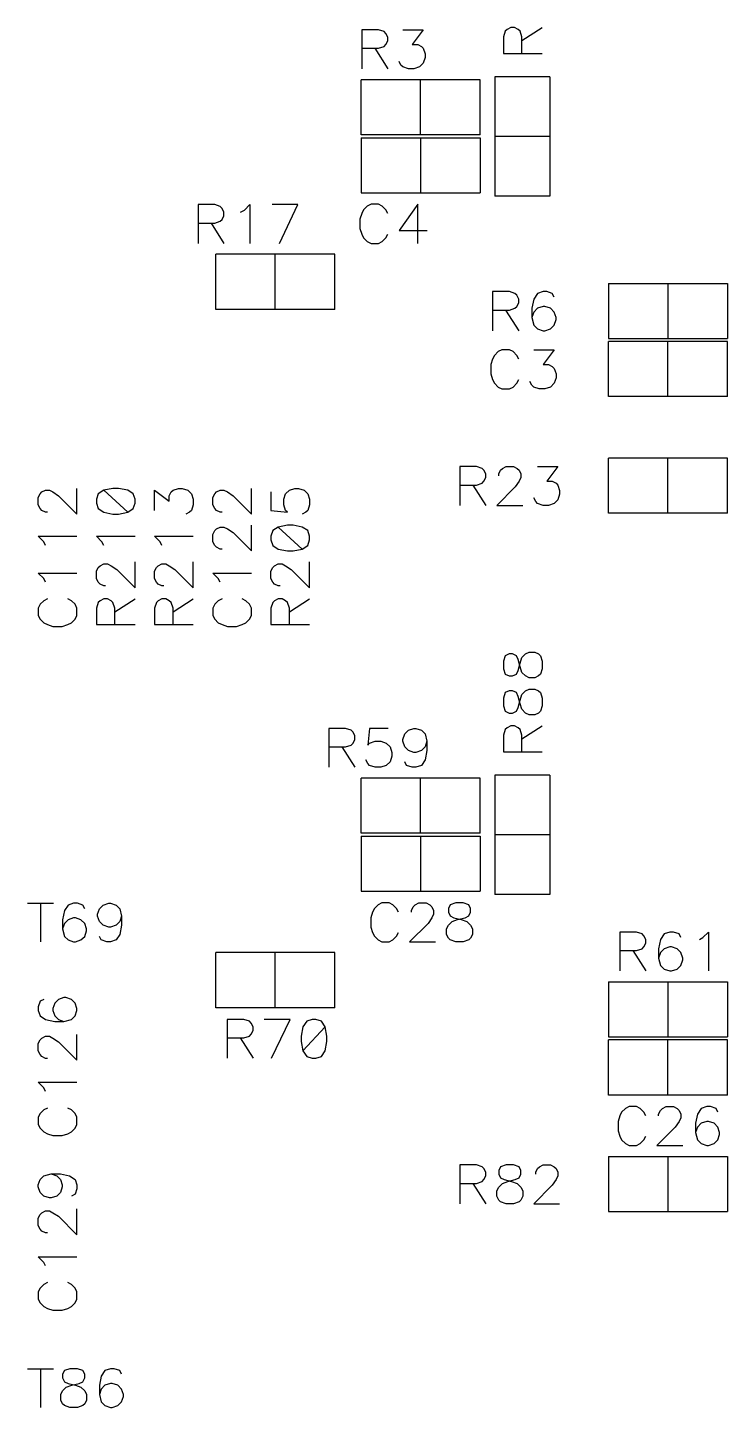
# Model space of a CAD drawing. Extents: x 295 to 953, y 10 to 290.
# Drawn here: x 750.5 to 784.1, y 157.2 to 223.4 of the extents above; entities that cross this region are included whole.
import ezdxf

# ---------------------------------------------------------------- set-up
doc = ezdxf.new("R2010")
doc.units = 0
doc.header["$LTSCALE"] = 5
doc.header["$MEASUREMENT"] = 0
doc.layers.add('DV-DPO-A6_BSK', color=2, linetype='CONTINUOUS')

msp = doc.modelspace()

# ---------------------------------------------------------------- linework, layer by layer
at = {"layer": 'DV-DPO-A6_BSK', "color": 7}
for p, q in [((767.333, 223.324), (766.528, 223.324)), ((766.528, 223.324), (766.528, 221.446)), ((767.601, 223.234), (767.333, 223.324)), ((768.5, 223.324), (769.484, 223.324)), ((769.484, 223.324), (768.947, 222.609)), ((773.513, 223.335), (773.423, 223.246)), ((773.686, 223.424), (773.513, 223.335)), ((773.865, 223.424), (773.686, 223.424)), ((774.044, 223.335), (773.865, 223.424)), ((774.133, 223.246), (774.044, 223.335)), ((774.223, 222.799), (775.2, 223.424)), ((767.69, 223.145), (767.601, 223.234)), ((767.601, 222.519), (767.69, 222.609)), ((767.78, 222.966), (767.69, 223.145)), ((767.69, 222.609), (767.78, 222.787)), ((767.78, 222.787), (767.78, 222.966)), ((768.947, 222.609), (769.216, 222.609)), ((769.216, 222.609), (769.395, 222.519)), ((773.423, 223.246), (773.334, 222.977)), ((773.334, 222.977), (773.334, 222.178)), ((774.223, 222.977), (774.133, 223.246)), ((774.223, 222.178), (774.223, 222.977)), ((766.528, 222.43), (767.333, 222.43)), ((767.154, 222.43), (767.78, 221.446)), ((767.333, 222.43), (767.601, 222.519)), ((769.395, 222.519), (769.484, 222.43)), ((769.484, 222.43), (769.573, 222.161)), ((769.573, 221.983), (769.484, 221.714)), ((769.573, 222.161), (769.573, 221.983)), ((773.334, 222.178), (775.2, 222.178)), ((768.411, 221.625), (768.322, 221.804)), ((768.5, 221.536), (768.411, 221.625)), ((768.769, 221.446), (768.5, 221.536)), ((769.037, 221.446), (768.769, 221.446)), ((769.305, 221.536), (769.037, 221.446)), ((769.484, 221.714), (769.305, 221.536)), ((772.216, 220.921), (766.5, 220.921)), ((766.5, 218.278), (766.5, 220.921)), ((769.355, 218.278), (769.355, 220.921)), ((772.216, 218.278), (772.216, 220.921)), ((772.926, 221.061), (772.926, 215.339)), ((775.569, 221.061), (772.926, 221.061)), ((775.569, 221.061), (775.569, 215.339)), ((772.216, 218.278), (766.5, 218.278)), ((766.5, 218.127), (772.216, 218.127)), ((766.5, 218.127), (766.5, 215.484)), ((769.355, 218.127), (769.355, 215.484)), ((772.216, 218.127), (772.216, 215.484)), ((775.569, 218.2), (772.926, 218.2)), ((766.5, 215.484), (772.216, 215.484)), ((775.569, 215.339), (772.926, 215.339)), ((759.465, 214.925), (758.666, 214.925)), ((758.666, 214.925), (758.666, 213.059)), ((759.733, 214.836), (759.465, 214.925)), ((759.822, 214.746), (759.733, 214.836)), ((759.912, 214.567), (759.822, 214.746)), ((760.711, 214.567), (760.89, 214.657)), ((760.89, 214.657), (761.152, 214.925)), ((761.152, 214.925), (761.152, 213.059)), ((763.46, 214.925), (762.22, 214.925)), ((762.572, 213.059), (763.46, 214.925)), ((766.617, 214.674), (766.528, 214.495)), ((766.796, 214.852), (766.617, 214.674)), ((766.975, 214.942), (766.796, 214.852)), ((767.333, 214.942), (766.975, 214.942)), ((767.511, 214.852), (767.333, 214.942)), ((767.69, 214.674), (767.511, 214.852)), ((767.78, 214.495), (767.69, 214.674)), ((769.216, 214.942), (768.322, 213.69)), ((769.216, 213.064), (769.216, 214.942)), ((758.666, 214.037), (759.465, 214.037)), ((759.291, 214.037), (759.912, 213.059)), ((759.465, 214.037), (759.733, 214.126)), ((759.733, 214.126), (759.822, 214.215)), ((759.822, 214.215), (759.912, 214.394)), ((759.912, 214.394), (759.912, 214.567)), ((766.528, 214.495), (766.438, 214.227)), ((766.438, 214.227), (766.438, 213.779)), ((766.438, 213.779), (766.528, 213.511)), ((766.528, 213.511), (766.617, 213.332)), ((766.617, 213.332), (766.796, 213.154)), ((767.511, 213.154), (767.69, 213.332)), ((767.69, 213.332), (767.78, 213.511)), ((768.322, 213.69), (769.663, 213.69)), ((766.796, 213.154), (766.975, 213.064)), ((766.975, 213.064), (767.333, 213.064)), ((767.333, 213.064), (767.511, 213.154)), ((765.231, 212.539), (759.515, 212.539)), ((759.515, 209.896), (759.515, 212.539)), ((762.37, 209.896), (762.37, 212.539)), ((765.231, 209.896), (765.231, 212.539)), ((773.619, 210.751), (772.814, 210.751)), ((772.814, 210.751), (772.814, 208.873)), ((773.887, 210.661), (773.619, 210.751)), ((775.234, 210.751), (774.966, 210.661)), ((775.413, 210.751), (775.234, 210.751)), ((775.681, 210.661), (775.413, 210.751)), ((778.374, 211.142), (784.091, 211.142)), ((778.374, 211.142), (778.374, 208.499)), ((781.23, 211.142), (781.23, 208.499)), ((784.091, 211.142), (784.091, 208.499)), ((773.977, 210.572), (773.887, 210.661)), ((773.887, 209.946), (773.977, 210.036)), ((774.066, 210.393), (773.977, 210.572)), ((773.977, 210.036), (774.066, 210.214)), ((774.066, 210.214), (774.066, 210.393)), ((774.787, 210.393), (774.698, 209.946)), ((774.966, 210.661), (774.787, 210.393)), ((775.234, 210.036), (774.966, 209.946)), ((775.323, 210.036), (775.234, 210.036)), ((775.592, 209.946), (775.323, 210.036)), ((775.77, 210.483), (775.681, 210.661)), ((765.231, 209.896), (759.515, 209.896)), ((772.814, 209.857), (773.619, 209.857)), ((773.44, 209.857), (774.066, 208.873)), ((773.619, 209.857), (773.887, 209.946)), ((774.698, 209.946), (774.698, 209.499)), ((774.787, 209.767), (774.698, 209.499)), ((774.698, 209.499), (774.787, 209.141)), ((774.966, 209.946), (774.787, 209.767)), ((775.77, 209.767), (775.592, 209.946)), ((775.86, 209.499), (775.77, 209.767)), ((775.77, 209.141), (775.86, 209.41)), ((775.86, 209.41), (775.86, 209.499)), ((774.787, 209.141), (774.966, 208.963)), ((774.966, 208.963), (775.234, 208.873)), ((775.234, 208.873), (775.323, 208.873)), ((775.323, 208.873), (775.592, 208.963)), ((775.592, 208.963), (775.77, 209.141)), ((778.374, 208.499), (784.091, 208.499)), ((784.091, 208.348), (778.374, 208.348)), ((778.374, 205.705), (778.374, 208.348)), ((781.23, 205.705), (781.23, 208.348)), ((784.091, 205.705), (784.091, 208.348)), ((772.814, 207.51), (772.725, 207.242)), ((772.904, 207.689), (772.814, 207.51)), ((773.083, 207.867), (772.904, 207.689)), ((773.261, 207.957), (773.083, 207.867)), ((773.619, 207.957), (773.261, 207.957)), ((773.798, 207.867), (773.619, 207.957)), ((773.977, 207.689), (773.798, 207.867)), ((774.066, 207.51), (773.977, 207.689)), ((774.787, 207.957), (775.77, 207.957)), ((775.77, 207.957), (775.234, 207.242)), ((772.725, 207.242), (772.725, 206.794)), ((772.725, 206.794), (772.814, 206.526)), ((775.234, 207.242), (775.502, 207.242)), ((775.502, 207.242), (775.681, 207.152)), ((775.681, 207.152), (775.77, 207.063)), ((775.77, 207.063), (775.86, 206.794)), ((775.86, 206.794), (775.86, 206.616)), ((772.814, 206.526), (772.904, 206.347)), ((772.904, 206.347), (773.083, 206.169)), ((773.083, 206.169), (773.261, 206.079)), ((773.261, 206.079), (773.619, 206.079)), ((773.619, 206.079), (773.798, 206.169)), ((773.798, 206.169), (773.977, 206.347)), ((773.977, 206.347), (774.066, 206.526)), ((774.698, 206.258), (774.608, 206.437)), ((774.787, 206.169), (774.698, 206.258)), ((775.055, 206.079), (774.787, 206.169)), ((775.323, 206.079), (775.055, 206.079)), ((775.592, 206.169), (775.323, 206.079)), ((775.77, 206.347), (775.592, 206.169)), ((775.86, 206.616), (775.77, 206.347)), ((784.091, 205.705), (778.374, 205.705)), ((784.091, 202.76), (778.374, 202.76)), ((778.374, 200.117), (778.374, 202.76)), ((781.23, 200.117), (781.23, 202.76)), ((784.091, 200.117), (784.091, 202.76)), ((772.038, 202.352), (771.239, 202.352)), ((771.239, 202.352), (771.239, 200.486)), ((772.306, 202.263), (772.038, 202.352)), ((772.395, 202.173), (772.306, 202.263)), ((772.485, 201.994), (772.395, 202.173)), ((773.105, 201.994), (773.194, 202.173)), ((773.194, 202.173), (773.284, 202.263)), ((773.284, 202.263), (773.463, 202.352)), ((773.463, 202.352), (773.815, 202.352)), ((773.815, 202.352), (773.993, 202.263)), ((773.993, 202.263), (774.083, 202.173)), ((774.083, 202.173), (774.172, 201.994)), ((774.971, 202.352), (775.944, 202.352)), ((775.944, 202.352), (775.413, 201.642)), ((771.239, 201.464), (772.038, 201.464)), ((771.864, 201.464), (772.485, 200.486)), ((772.038, 201.464), (772.306, 201.553)), ((772.306, 201.553), (772.395, 201.642)), ((772.395, 201.642), (772.485, 201.821)), ((772.485, 201.821), (772.485, 201.994)), ((773.105, 201.905), (773.105, 201.994)), ((774.083, 201.642), (773.904, 201.374)), ((774.172, 201.821), (774.083, 201.642)), ((774.172, 201.994), (774.172, 201.821)), ((775.413, 201.642), (775.681, 201.642)), ((775.681, 201.642), (775.86, 201.553)), ((775.86, 201.553), (775.944, 201.464)), ((775.944, 201.464), (776.033, 201.195)), ((750.993, 200.86), (751.083, 201.039)), ((750.993, 200.508), (750.993, 200.86)), ((751.083, 201.039), (751.166, 201.128)), ((751.166, 201.128), (751.345, 201.218)), ((751.345, 201.218), (751.524, 201.218)), ((751.524, 201.218), (751.697, 201.128)), ((751.697, 201.128), (751.966, 200.949)), ((751.966, 200.949), (752.848, 200.067)), ((752.848, 200.067), (752.848, 201.301)), ((753.877, 201.039), (753.787, 200.776)), ((753.787, 200.776), (753.787, 200.597)), ((754.139, 201.218), (753.877, 201.039)), ((754.581, 201.301), (754.139, 201.218)), ((754.139, 201.218), (755.29, 200.156)), ((754.849, 201.301), (754.581, 201.301)), ((755.29, 201.218), (754.849, 201.301)), ((755.553, 201.039), (755.29, 201.218)), ((755.642, 200.776), (755.553, 201.039)), ((755.642, 200.597), (755.642, 200.776)), ((756.581, 200.245), (756.581, 201.218)), ((756.581, 201.218), (757.285, 200.687)), ((757.285, 200.949), (757.375, 201.128)), ((757.285, 200.687), (757.285, 200.949)), ((757.375, 201.128), (757.464, 201.218)), ((757.464, 201.218), (757.727, 201.301)), ((757.727, 201.301), (757.906, 201.301)), ((757.906, 201.301), (758.174, 201.218)), ((758.174, 201.218), (758.347, 201.039)), ((758.347, 201.039), (758.436, 200.776)), ((758.436, 200.776), (758.436, 200.508)), ((759.375, 200.86), (759.465, 201.039)), ((759.375, 200.508), (759.375, 200.86)), ((759.465, 201.039), (759.548, 201.128)), ((759.548, 201.128), (759.727, 201.218)), ((759.727, 201.218), (759.906, 201.218)), ((759.906, 201.218), (760.079, 201.128)), ((760.079, 201.128), (760.348, 200.949)), ((760.348, 200.949), (761.23, 200.067)), ((761.23, 200.067), (761.23, 201.301)), ((762.169, 201.128), (762.169, 200.245)), ((762.789, 200.776), (762.873, 201.039)), ((762.789, 200.508), (762.789, 200.776)), ((762.873, 201.039), (763.052, 201.218)), ((763.052, 201.218), (763.315, 201.301)), ((763.315, 201.301), (763.494, 201.301)), ((763.494, 201.301), (763.762, 201.218)), ((763.762, 201.218), (763.935, 201.039)), ((763.935, 201.039), (764.024, 200.776)), ((764.024, 200.776), (764.024, 200.508)), ((773.904, 201.374), (773.016, 200.486)), ((774.882, 200.664), (774.793, 200.843)), ((775.944, 200.754), (775.77, 200.575)), ((776.033, 201.022), (775.944, 200.754)), ((776.033, 201.195), (776.033, 201.022)), ((751.083, 200.329), (750.993, 200.508)), ((751.166, 200.245), (751.083, 200.329)), ((751.345, 200.156), (751.166, 200.245)), ((751.435, 200.156), (751.345, 200.156)), ((753.787, 200.597), (753.877, 200.329)), ((753.877, 200.329), (754.139, 200.156)), ((754.139, 200.156), (754.581, 200.067)), ((754.581, 200.067), (754.849, 200.067)), ((754.849, 200.067), (755.29, 200.156)), ((755.29, 200.156), (755.553, 200.329)), ((755.553, 200.329), (755.642, 200.597)), ((758.258, 200.156), (758.084, 200.067)), ((758.347, 200.245), (758.258, 200.156)), ((758.436, 200.508), (758.347, 200.245)), ((759.465, 200.329), (759.375, 200.508)), ((759.548, 200.245), (759.465, 200.329)), ((759.727, 200.156), (759.548, 200.245)), ((759.817, 200.156), (759.727, 200.156)), ((762.169, 200.245), (762.963, 200.156)), ((762.873, 200.245), (762.789, 200.508)), ((762.963, 200.156), (762.873, 200.245)), ((763.846, 200.156), (763.672, 200.067)), ((763.935, 200.245), (763.846, 200.156)), ((764.024, 200.508), (763.935, 200.245)), ((773.016, 200.486), (774.262, 200.486)), ((774.971, 200.575), (774.882, 200.664)), ((775.234, 200.486), (774.971, 200.575)), ((775.502, 200.486), (775.234, 200.486)), ((775.77, 200.575), (775.502, 200.486)), ((784.091, 200.117), (778.374, 200.117)), ((759.548, 199.357), (759.727, 199.446)), ((759.727, 199.446), (759.906, 199.446)), ((759.906, 199.446), (760.079, 199.357)), ((761.23, 198.301), (761.23, 199.536)), ((762.521, 199.446), (762.259, 199.273)), ((762.963, 199.536), (762.521, 199.446)), ((762.521, 199.446), (763.672, 198.385)), ((763.231, 199.536), (762.963, 199.536)), ((763.672, 199.446), (763.231, 199.536)), ((763.935, 199.273), (763.672, 199.446)), ((751.256, 198.742), (750.993, 199.005)), ((750.993, 199.005), (752.848, 199.005)), ((751.345, 198.563), (751.256, 198.742)), ((754.05, 198.742), (753.787, 199.005)), ((753.787, 199.005), (755.642, 199.005)), ((754.139, 198.563), (754.05, 198.742)), ((756.844, 198.742), (756.581, 199.005)), ((756.581, 199.005), (758.436, 199.005)), ((756.933, 198.563), (756.844, 198.742)), ((759.375, 199.094), (759.465, 199.273)), ((759.375, 198.742), (759.375, 199.094)), ((759.465, 198.563), (759.375, 198.742)), ((759.465, 199.273), (759.548, 199.357)), ((760.079, 199.357), (760.348, 199.184)), ((760.348, 199.184), (761.23, 198.301)), ((762.259, 199.273), (762.169, 199.005)), ((762.169, 199.005), (762.169, 198.826)), ((762.169, 198.826), (762.259, 198.563)), ((764.024, 199.005), (763.935, 199.273)), ((763.935, 198.563), (764.024, 198.826)), ((764.024, 198.826), (764.024, 199.005)), ((759.548, 198.474), (759.465, 198.563)), ((759.727, 198.385), (759.548, 198.474)), ((759.817, 198.385), (759.727, 198.385)), ((762.259, 198.563), (762.521, 198.385)), ((762.521, 198.385), (762.963, 198.301)), ((762.963, 198.301), (763.231, 198.301)), ((763.231, 198.301), (763.672, 198.385)), ((763.672, 198.385), (763.935, 198.563)), ((753.787, 197.328), (753.877, 197.502)), ((753.877, 197.502), (753.96, 197.591)), ((753.96, 197.591), (754.139, 197.68)), ((754.139, 197.68), (754.318, 197.68)), ((754.318, 197.68), (754.491, 197.591)), ((754.491, 197.591), (754.76, 197.412)), ((755.642, 196.529), (755.642, 197.77)), ((756.581, 197.328), (756.671, 197.502)), ((756.671, 197.502), (756.754, 197.591)), ((756.754, 197.591), (756.933, 197.68)), ((756.933, 197.68), (757.112, 197.68)), ((757.112, 197.68), (757.285, 197.591)), ((757.285, 197.591), (757.554, 197.412)), ((758.436, 196.529), (758.436, 197.77)), ((762.169, 197.328), (762.259, 197.502)), ((762.259, 197.502), (762.342, 197.591)), ((762.342, 197.591), (762.521, 197.68)), ((762.521, 197.68), (762.7, 197.68)), ((762.7, 197.68), (762.873, 197.591)), ((762.873, 197.591), (763.142, 197.412)), ((764.024, 196.529), (764.024, 197.77)), ((751.256, 196.971), (750.993, 197.239)), ((750.993, 197.239), (752.848, 197.239)), ((751.345, 196.798), (751.256, 196.971)), ((753.787, 196.971), (753.787, 197.328)), ((753.877, 196.798), (753.787, 196.971)), ((753.96, 196.708), (753.877, 196.798)), ((754.76, 197.412), (755.642, 196.529)), ((756.581, 196.971), (756.581, 197.328)), ((756.671, 196.798), (756.581, 196.971)), ((756.754, 196.708), (756.671, 196.798)), ((757.554, 197.412), (758.436, 196.529)), ((759.638, 196.971), (759.375, 197.239)), ((759.375, 197.239), (761.23, 197.239)), ((759.727, 196.798), (759.638, 196.971)), ((762.169, 196.971), (762.169, 197.328)), ((762.259, 196.798), (762.169, 196.971)), ((762.342, 196.708), (762.259, 196.798)), ((763.142, 197.412), (764.024, 196.529)), ((754.139, 196.619), (753.96, 196.708)), ((754.229, 196.619), (754.139, 196.619)), ((756.933, 196.619), (756.754, 196.708)), ((757.023, 196.619), (756.933, 196.619)), ((762.521, 196.619), (762.342, 196.708)), ((762.611, 196.619), (762.521, 196.619)), ((751.083, 195.736), (750.993, 195.557)), ((750.993, 195.557), (750.993, 195.205)), ((751.256, 195.909), (751.083, 195.736)), ((751.435, 195.998), (751.256, 195.909)), ((752.586, 195.909), (752.407, 195.998)), ((752.759, 195.736), (752.586, 195.909)), ((752.848, 195.557), (752.759, 195.736)), ((752.848, 195.205), (752.848, 195.557)), ((753.877, 195.825), (753.787, 195.557)), ((753.787, 195.557), (753.787, 194.764)), ((753.96, 195.909), (753.877, 195.825)), ((754.139, 195.998), (753.96, 195.909)), ((754.318, 195.998), (754.139, 195.998)), ((754.491, 195.909), (754.318, 195.998)), ((754.581, 195.825), (754.491, 195.909)), ((754.67, 195.557), (754.581, 195.825)), ((754.67, 195.378), (755.642, 195.998)), ((754.67, 194.764), (754.67, 195.557)), ((756.671, 195.825), (756.581, 195.557)), ((756.581, 195.557), (756.581, 194.764)), ((756.754, 195.909), (756.671, 195.825)), ((756.933, 195.998), (756.754, 195.909)), ((757.112, 195.998), (756.933, 195.998)), ((757.285, 195.909), (757.112, 195.998)), ((757.375, 195.825), (757.285, 195.909)), ((757.464, 195.557), (757.375, 195.825)), ((757.464, 195.378), (758.436, 195.998)), ((757.464, 194.764), (757.464, 195.557)), ((759.465, 195.736), (759.375, 195.557)), ((759.375, 195.557), (759.375, 195.205)), ((759.638, 195.909), (759.465, 195.736)), ((759.817, 195.998), (759.638, 195.909)), ((760.968, 195.909), (760.789, 195.998)), ((761.141, 195.736), (760.968, 195.909)), ((761.23, 195.557), (761.141, 195.736)), ((761.23, 195.205), (761.23, 195.557)), ((762.259, 195.825), (762.169, 195.557)), ((762.169, 195.557), (762.169, 194.764)), ((762.342, 195.909), (762.259, 195.825)), ((762.521, 195.998), (762.342, 195.909)), ((762.7, 195.998), (762.521, 195.998)), ((762.873, 195.909), (762.7, 195.998)), ((762.963, 195.825), (762.873, 195.909)), ((763.052, 195.557), (762.963, 195.825)), ((763.052, 195.378), (764.024, 195.998)), ((763.052, 194.764), (763.052, 195.557)), ((750.993, 195.205), (751.083, 195.026)), ((751.083, 195.026), (751.256, 194.853)), ((751.256, 194.853), (751.435, 194.764)), ((751.435, 194.764), (751.697, 194.674)), ((752.139, 194.674), (752.407, 194.764)), ((752.407, 194.764), (752.586, 194.853)), ((752.586, 194.853), (752.759, 195.026)), ((752.759, 195.026), (752.848, 195.205)), ((753.787, 194.764), (755.642, 194.764)), ((756.581, 194.764), (758.436, 194.764)), ((759.375, 195.205), (759.465, 195.026)), ((759.465, 195.026), (759.638, 194.853)), ((759.638, 194.853), (759.817, 194.764)), ((759.817, 194.764), (760.079, 194.674)), ((760.521, 194.674), (760.789, 194.764)), ((760.789, 194.764), (760.968, 194.853)), ((760.968, 194.853), (761.141, 195.026)), ((761.141, 195.026), (761.23, 195.205)), ((762.169, 194.764), (764.024, 194.764)), ((751.697, 194.674), (752.139, 194.674)), ((760.079, 194.674), (760.521, 194.674)), ((774.401, 193.355), (774.575, 193.445)), ((774.575, 193.445), (774.843, 193.445)), ((774.843, 193.445), (775.022, 193.355)), ((773.423, 193.266), (773.334, 193.003)), ((773.334, 193.003), (773.334, 192.646)), ((773.602, 193.355), (773.423, 193.266)), ((773.776, 193.355), (773.602, 193.355)), ((773.954, 193.266), (773.776, 193.355)), ((774.044, 193.093), (773.954, 193.266)), ((774.133, 192.735), (774.044, 193.093)), ((774.044, 192.556), (774.133, 192.914)), ((774.133, 192.914), (774.223, 193.177)), ((774.223, 193.177), (774.401, 193.355)), ((775.022, 193.355), (775.111, 193.266)), ((775.111, 193.266), (775.2, 193.003)), ((775.2, 193.003), (775.2, 192.646)), ((773.334, 192.646), (773.423, 192.377)), ((773.423, 192.377), (773.602, 192.294)), ((773.602, 192.294), (773.776, 192.294)), ((773.776, 192.294), (773.954, 192.377)), ((773.954, 192.377), (774.044, 192.556)), ((774.223, 192.467), (774.133, 192.735)), ((774.401, 192.294), (774.223, 192.467)), ((774.575, 192.204), (774.401, 192.294)), ((774.843, 192.204), (774.575, 192.204)), ((775.022, 192.294), (774.843, 192.204)), ((775.111, 192.377), (775.022, 192.294)), ((775.2, 192.646), (775.111, 192.377)), ((773.423, 191.495), (773.334, 191.226)), ((773.602, 191.578), (773.423, 191.495)), ((773.776, 191.578), (773.602, 191.578)), ((773.954, 191.495), (773.776, 191.578)), ((774.044, 191.316), (773.954, 191.495)), ((774.223, 191.405), (774.401, 191.578)), ((774.401, 191.578), (774.575, 191.668)), ((774.575, 191.668), (774.843, 191.668)), ((774.843, 191.668), (775.022, 191.578)), ((775.022, 191.578), (775.111, 191.495)), ((775.111, 191.495), (775.2, 191.226)), ((773.334, 191.226), (773.334, 190.869)), ((773.334, 190.869), (773.423, 190.606)), ((774.133, 190.958), (774.044, 191.316)), ((774.044, 190.785), (774.133, 191.137)), ((774.133, 191.137), (774.223, 191.405)), ((774.223, 190.695), (774.133, 190.958)), ((775.2, 190.869), (775.111, 190.606)), ((775.2, 191.226), (775.2, 190.869)), ((773.423, 190.606), (773.602, 190.517)), ((773.602, 190.517), (773.776, 190.517)), ((773.776, 190.517), (773.954, 190.606)), ((773.954, 190.606), (774.044, 190.785)), ((774.401, 190.517), (774.223, 190.695)), ((774.575, 190.427), (774.401, 190.517)), ((774.843, 190.427), (774.575, 190.427)), ((775.022, 190.517), (774.843, 190.427)), ((775.111, 190.606), (775.022, 190.517)), ((765.751, 189.779), (764.952, 189.779)), ((764.952, 189.779), (764.952, 187.913)), ((766.019, 189.69), (765.751, 189.779)), ((766.109, 189.6), (766.019, 189.69)), ((766.198, 189.421), (766.109, 189.6)), ((766.908, 189.779), (766.818, 188.98)), ((767.796, 189.779), (766.908, 189.779)), ((768.506, 189.248), (768.595, 189.511)), ((768.595, 189.511), (768.774, 189.69)), ((768.774, 189.69), (769.037, 189.779)), ((769.037, 189.779), (769.126, 189.779)), ((769.126, 189.779), (769.395, 189.69)), ((769.395, 189.69), (769.573, 189.511)), ((769.573, 189.511), (769.657, 189.159)), ((773.423, 189.718), (773.334, 189.449)), ((773.513, 189.807), (773.423, 189.718)), ((773.686, 189.896), (773.513, 189.807)), ((773.865, 189.896), (773.686, 189.896)), ((774.044, 189.807), (773.865, 189.896)), ((774.133, 189.718), (774.044, 189.807)), ((774.223, 189.449), (774.133, 189.718)), ((774.223, 189.271), (775.2, 189.896)), ((764.952, 188.891), (765.751, 188.891)), ((765.578, 188.891), (766.198, 187.913)), ((765.751, 188.891), (766.019, 188.98)), ((766.019, 188.98), (766.109, 189.069)), ((766.109, 189.069), (766.198, 189.248)), ((766.198, 189.248), (766.198, 189.421)), ((766.818, 188.98), (766.908, 189.069)), ((766.908, 189.069), (767.176, 189.159)), ((767.176, 189.159), (767.439, 189.159)), ((767.439, 189.159), (767.707, 189.069)), ((767.707, 189.069), (767.886, 188.891)), ((767.886, 188.891), (767.975, 188.622)), ((768.506, 189.159), (768.506, 189.248)), ((768.595, 188.891), (768.506, 189.159)), ((768.774, 188.712), (768.595, 188.891)), ((769.573, 188.891), (769.395, 188.712)), ((769.657, 189.159), (769.573, 188.891)), ((769.657, 189.159), (769.657, 188.712)), ((773.334, 189.449), (773.334, 188.65)), ((774.223, 188.65), (774.223, 189.449)), ((766.818, 188.091), (766.729, 188.27)), ((767.886, 188.181), (767.707, 188.002)), ((767.975, 188.449), (767.886, 188.181)), ((767.975, 188.622), (767.975, 188.449)), ((768.685, 188.002), (768.595, 188.181)), ((769.037, 188.622), (768.774, 188.712)), ((769.126, 188.622), (769.037, 188.622)), ((769.395, 188.712), (769.126, 188.622)), ((769.573, 188.27), (769.395, 188.002)), ((769.657, 188.712), (769.573, 188.27)), ((773.334, 188.65), (775.2, 188.65)), ((766.908, 188.002), (766.818, 188.091)), ((767.176, 187.913), (766.908, 188.002)), ((767.439, 187.913), (767.176, 187.913)), ((767.707, 188.002), (767.439, 187.913)), ((768.947, 187.913), (768.685, 188.002)), ((769.126, 187.913), (768.947, 187.913)), ((769.395, 188.002), (769.126, 187.913)), ((772.926, 187.533), (772.926, 181.811)), ((775.569, 187.533), (772.926, 187.533)), ((775.569, 187.533), (775.569, 181.811)), ((772.216, 187.393), (766.5, 187.393)), ((766.5, 184.75), (766.5, 187.393)), ((769.355, 184.75), (769.355, 187.393)), ((772.216, 184.75), (772.216, 187.393)), ((772.216, 184.75), (766.5, 184.75)), ((766.5, 184.599), (772.216, 184.599)), ((766.5, 184.599), (766.5, 181.956)), ((769.355, 184.599), (769.355, 181.956)), ((772.216, 184.599), (772.216, 181.956)), ((775.569, 184.672), (772.926, 184.672)), ((766.5, 181.956), (772.216, 181.956)), ((775.569, 181.811), (772.926, 181.811)), ((750.479, 181.386), (751.72, 181.386)), ((751.099, 181.386), (751.099, 179.531)), ((752.251, 181.034), (752.161, 180.592)), ((752.424, 181.296), (752.251, 181.034)), ((752.692, 181.386), (752.424, 181.296)), ((752.871, 181.386), (752.692, 181.386)), ((753.133, 181.296), (752.871, 181.386)), ((753.223, 181.123), (753.133, 181.296)), ((753.843, 180.855), (753.933, 181.123)), ((753.843, 180.766), (753.843, 180.855)), ((753.933, 181.123), (754.106, 181.296)), ((754.106, 181.296), (754.374, 181.386)), ((754.374, 181.386), (754.463, 181.386)), ((754.463, 181.386), (754.726, 181.296)), ((754.726, 181.296), (754.905, 181.123)), ((754.905, 181.123), (754.994, 180.766)), ((767.048, 180.95), (766.964, 180.687)), ((767.137, 181.129), (767.048, 180.95)), ((767.316, 181.308), (767.137, 181.129)), ((767.495, 181.397), (767.316, 181.308)), ((767.847, 181.397), (767.495, 181.397)), ((768.025, 181.308), (767.847, 181.397)), ((768.204, 181.129), (768.025, 181.308)), ((768.294, 180.95), (768.204, 181.129)), ((768.914, 181.039), (769.003, 181.218)), ((768.914, 180.95), (768.914, 181.039)), ((769.003, 181.218), (769.093, 181.308)), ((769.093, 181.308), (769.272, 181.397)), ((769.272, 181.397), (769.624, 181.397)), ((769.624, 181.397), (769.802, 181.308)), ((769.802, 181.308), (769.892, 181.218)), ((769.892, 181.218), (769.981, 181.039)), ((769.981, 180.866), (769.892, 180.687)), ((769.981, 181.039), (769.981, 180.866)), ((770.78, 181.308), (770.691, 181.129)), ((770.691, 181.129), (770.691, 180.95)), ((770.691, 180.95), (770.78, 180.777)), ((771.043, 181.397), (770.78, 181.308)), ((771.401, 181.397), (771.043, 181.397)), ((771.669, 181.308), (771.401, 181.397)), ((771.753, 181.129), (771.669, 181.308)), ((771.669, 180.777), (771.753, 180.95)), ((771.753, 180.95), (771.753, 181.129)), ((752.161, 180.592), (752.161, 180.151)), ((752.251, 180.414), (752.161, 180.151)), ((752.424, 180.592), (752.251, 180.414)), ((752.692, 180.682), (752.424, 180.592)), ((752.781, 180.682), (752.692, 180.682)), ((753.044, 180.592), (752.781, 180.682)), ((753.223, 180.414), (753.044, 180.592)), ((753.312, 180.151), (753.223, 180.414)), ((753.933, 180.503), (753.843, 180.766)), ((754.106, 180.324), (753.933, 180.503)), ((754.374, 180.24), (754.106, 180.324)), ((754.463, 180.24), (754.374, 180.24)), ((754.726, 180.324), (754.463, 180.24)), ((754.905, 180.503), (754.726, 180.324)), ((754.994, 180.766), (754.905, 180.503)), ((754.994, 180.324), (754.905, 179.883)), ((754.994, 180.766), (754.994, 180.324)), ((766.964, 180.687), (766.964, 180.24)), ((766.964, 180.24), (767.048, 179.978)), ((769.713, 180.419), (768.825, 179.531)), ((769.892, 180.687), (769.713, 180.419)), ((770.602, 180.151), (770.691, 180.33)), ((770.691, 180.33), (770.87, 180.509)), ((770.78, 180.777), (770.954, 180.687)), ((770.87, 180.509), (771.132, 180.598)), ((770.954, 180.687), (771.311, 180.598)), ((771.132, 180.598), (771.49, 180.687)), ((771.311, 180.598), (771.579, 180.509)), ((771.49, 180.687), (771.669, 180.777)), ((771.579, 180.509), (771.753, 180.33)), ((771.753, 180.33), (771.842, 180.151)), ((752.161, 180.151), (752.251, 179.793)), ((752.251, 179.793), (752.424, 179.62)), ((752.424, 179.62), (752.692, 179.531)), ((752.692, 179.531), (752.781, 179.531)), ((752.781, 179.531), (753.044, 179.62)), ((753.044, 179.62), (753.223, 179.793)), ((753.223, 179.793), (753.312, 180.061)), ((753.312, 180.061), (753.312, 180.151)), ((754.016, 179.62), (753.933, 179.793)), ((754.285, 179.531), (754.016, 179.62)), ((754.463, 179.531), (754.285, 179.531)), ((754.726, 179.62), (754.463, 179.531)), ((754.905, 179.883), (754.726, 179.62)), ((767.048, 179.978), (767.137, 179.799)), ((767.137, 179.799), (767.316, 179.62)), ((767.316, 179.62), (767.495, 179.531)), ((767.495, 179.531), (767.847, 179.531)), ((767.847, 179.531), (768.025, 179.62)), ((768.025, 179.62), (768.204, 179.799)), ((768.204, 179.799), (768.294, 179.978)), ((768.825, 179.531), (770.071, 179.531)), ((770.602, 179.888), (770.602, 180.151)), ((770.691, 179.709), (770.602, 179.888)), ((770.78, 179.62), (770.691, 179.709)), ((771.043, 179.531), (770.78, 179.62)), ((771.401, 179.531), (771.043, 179.531)), ((771.669, 179.62), (771.401, 179.531)), ((771.753, 179.709), (771.669, 179.62)), ((771.842, 179.888), (771.753, 179.709)), ((771.842, 180.151), (771.842, 179.888)), ((779.721, 180), (778.922, 180)), ((778.922, 180), (778.922, 178.134)), ((779.989, 179.911), (779.721, 180)), ((780.079, 179.821), (779.989, 179.911)), ((780.168, 179.642), (780.079, 179.821)), ((780.168, 179.469), (780.168, 179.642)), ((780.878, 179.642), (780.788, 179.201)), ((781.057, 179.911), (780.878, 179.642)), ((781.319, 180), (781.057, 179.911)), ((781.498, 180), (781.319, 180)), ((781.766, 179.911), (781.498, 180)), ((781.856, 179.732), (781.766, 179.911)), ((782.744, 179.642), (782.917, 179.732)), ((782.917, 179.732), (783.186, 180)), ((783.186, 180), (783.186, 178.134)), ((765.231, 179.011), (759.515, 179.011)), ((759.515, 176.368), (759.515, 179.011)), ((762.37, 176.368), (762.37, 179.011)), ((765.231, 176.368), (765.231, 179.011)), ((778.922, 179.112), (779.721, 179.112)), ((779.548, 179.112), (780.168, 178.134)), ((779.721, 179.112), (779.989, 179.201)), ((779.989, 179.201), (780.079, 179.29)), ((780.079, 179.29), (780.168, 179.469)), ((780.788, 179.201), (780.788, 178.754)), ((780.878, 179.022), (780.788, 178.754)), ((781.057, 179.201), (780.878, 179.022)), ((781.319, 179.29), (781.057, 179.201)), ((781.409, 179.29), (781.319, 179.29)), ((781.677, 179.201), (781.409, 179.29)), ((781.856, 179.022), (781.677, 179.201)), ((781.945, 178.754), (781.856, 179.022)), ((780.788, 178.754), (780.878, 178.402)), ((780.878, 178.402), (781.057, 178.223)), ((781.057, 178.223), (781.319, 178.134)), ((781.409, 178.134), (781.677, 178.223)), ((781.677, 178.223), (781.856, 178.402)), ((781.856, 178.402), (781.945, 178.67)), ((781.945, 178.67), (781.945, 178.754)), ((778.374, 177.614), (784.091, 177.614)), ((778.374, 177.614), (778.374, 174.971)), ((781.23, 177.614), (781.23, 174.971)), ((781.319, 178.134), (781.409, 178.134)), ((784.091, 177.614), (784.091, 174.971)), ((751.083, 176.681), (750.993, 176.413)), ((750.993, 176.413), (750.993, 176.239)), ((750.993, 176.239), (751.083, 175.971)), ((751.256, 176.77), (751.083, 176.681)), ((751.787, 176.591), (751.697, 176.329)), ((751.697, 176.329), (751.697, 176.239)), ((751.697, 176.239), (751.787, 175.971)), ((751.966, 176.77), (751.787, 176.591)), ((752.228, 176.854), (751.966, 176.77)), ((752.318, 176.854), (752.228, 176.854)), ((752.586, 176.77), (752.318, 176.854)), ((752.759, 176.591), (752.586, 176.77)), ((752.848, 176.329), (752.759, 176.591)), ((752.759, 175.971), (752.848, 176.239)), ((752.848, 176.239), (752.848, 176.329)), ((765.231, 176.368), (759.515, 176.368)), ((751.083, 175.971), (751.345, 175.798)), ((751.345, 175.798), (751.787, 175.708)), ((751.787, 175.971), (751.966, 175.798)), ((751.787, 175.708), (752.228, 175.708)), ((751.966, 175.798), (752.228, 175.708)), ((752.228, 175.708), (752.586, 175.798)), ((752.586, 175.798), (752.759, 175.971)), ((760.862, 175.809), (760.063, 175.809)), ((760.063, 175.809), (760.063, 173.943)), ((761.13, 175.72), (760.862, 175.809)), ((761.219, 175.63), (761.13, 175.72)), ((761.309, 175.451), (761.219, 175.63)), ((763.086, 175.809), (761.84, 175.809)), ((762.197, 173.943), (763.086, 175.809)), ((763.885, 175.72), (763.706, 175.451)), ((764.147, 175.809), (763.885, 175.72)), ((764.326, 175.809), (764.147, 175.809)), ((764.594, 175.72), (764.326, 175.809)), ((764.768, 175.451), (764.594, 175.72)), ((751.083, 174.826), (751.166, 174.909)), ((751.166, 174.909), (751.345, 174.999)), ((751.345, 174.999), (751.524, 174.999)), ((751.524, 174.999), (751.697, 174.909)), ((751.697, 174.909), (751.966, 174.736)), ((752.848, 173.853), (752.848, 175.088)), ((760.063, 174.921), (760.862, 174.921)), ((760.688, 174.921), (761.309, 173.943)), ((760.862, 174.921), (761.13, 175.01)), ((761.13, 175.01), (761.219, 175.099)), ((761.219, 175.099), (761.309, 175.278)), ((761.309, 175.278), (761.309, 175.451)), ((763.706, 175.451), (763.617, 175.01)), ((763.617, 175.01), (763.617, 174.742)), ((764.768, 175.451), (763.706, 174.3)), ((764.857, 175.01), (764.768, 175.451)), ((764.857, 174.742), (764.857, 175.01)), ((778.374, 174.971), (784.091, 174.971)), ((750.993, 174.647), (751.083, 174.826)), ((750.993, 174.295), (750.993, 174.647)), ((751.083, 174.116), (750.993, 174.295)), ((751.966, 174.736), (752.848, 173.853)), ((763.617, 174.742), (763.706, 174.3)), ((763.706, 174.3), (763.885, 174.032)), ((764.594, 174.032), (764.768, 174.3)), ((764.768, 174.3), (764.857, 174.742)), ((784.091, 174.82), (778.374, 174.82)), ((778.374, 172.177), (778.374, 174.82)), ((781.23, 172.177), (781.23, 174.82)), ((784.091, 172.177), (784.091, 174.82)), ((751.166, 174.026), (751.083, 174.116)), ((751.345, 173.937), (751.166, 174.026)), ((751.435, 173.937), (751.345, 173.937)), ((763.885, 174.032), (764.147, 173.943)), ((764.147, 173.943), (764.326, 173.943)), ((764.326, 173.943), (764.594, 174.032)), ((751.256, 172.523), (750.993, 172.792)), ((750.993, 172.792), (752.848, 172.792)), ((751.345, 172.35), (751.256, 172.523)), ((784.091, 172.177), (778.374, 172.177)), ((779.369, 171.618), (779.19, 171.529)), ((779.721, 171.618), (779.369, 171.618)), ((779.9, 171.529), (779.721, 171.618)), ((780.967, 171.529), (781.146, 171.618)), ((781.146, 171.618), (781.498, 171.618)), ((781.498, 171.618), (781.677, 171.529)), ((783.096, 171.618), (782.828, 171.529)), ((783.275, 171.618), (783.096, 171.618)), ((783.543, 171.529), (783.275, 171.618)), ((751.083, 171.288), (750.993, 171.11)), ((750.993, 171.11), (750.993, 170.757)), ((751.256, 171.462), (751.083, 171.288)), ((751.435, 171.551), (751.256, 171.462)), ((752.586, 171.462), (752.407, 171.551)), ((752.759, 171.288), (752.586, 171.462)), ((752.848, 171.11), (752.759, 171.288)), ((752.848, 170.757), (752.848, 171.11)), ((778.922, 171.171), (778.838, 170.908)), ((779.011, 171.35), (778.922, 171.171)), ((779.19, 171.529), (779.011, 171.35)), ((780.079, 171.35), (779.9, 171.529)), ((780.168, 171.171), (780.079, 171.35)), ((780.788, 171.26), (780.878, 171.439)), ((780.788, 171.171), (780.788, 171.26)), ((780.878, 171.439), (780.967, 171.529)), ((781.677, 171.529), (781.766, 171.439)), ((781.766, 171.439), (781.856, 171.26)), ((781.856, 171.087), (781.766, 170.908)), ((781.856, 171.26), (781.856, 171.087)), ((782.655, 171.26), (782.565, 170.819)), ((782.828, 171.529), (782.655, 171.26)), ((783.627, 171.35), (783.543, 171.529)), ((750.993, 170.757), (751.083, 170.579)), ((751.083, 170.579), (751.256, 170.405)), ((751.256, 170.405), (751.435, 170.316)), ((751.435, 170.316), (751.697, 170.227)), ((752.139, 170.227), (752.407, 170.316)), ((752.407, 170.316), (752.586, 170.405)), ((752.586, 170.405), (752.759, 170.579)), ((752.759, 170.579), (752.848, 170.757)), ((778.838, 170.908), (778.838, 170.461)), ((778.838, 170.461), (778.922, 170.199)), ((781.588, 170.64), (780.699, 169.752)), ((781.766, 170.908), (781.588, 170.64)), ((782.565, 170.819), (782.565, 170.372)), ((782.655, 170.64), (782.565, 170.372)), ((782.565, 170.372), (782.655, 170.02)), ((782.828, 170.819), (782.655, 170.64)), ((783.096, 170.908), (782.828, 170.819)), ((783.186, 170.908), (783.096, 170.908)), ((783.454, 170.819), (783.186, 170.908)), ((783.627, 170.64), (783.454, 170.819)), ((783.717, 170.372), (783.627, 170.64)), ((783.627, 170.02), (783.717, 170.288)), ((783.717, 170.288), (783.717, 170.372)), ((751.697, 170.227), (752.139, 170.227)), ((778.922, 170.199), (779.011, 170.02)), ((779.011, 170.02), (779.19, 169.841)), ((779.19, 169.841), (779.369, 169.752)), ((779.369, 169.752), (779.721, 169.752)), ((779.721, 169.752), (779.9, 169.841)), ((779.9, 169.841), (780.079, 170.02)), ((780.079, 170.02), (780.168, 170.199)), ((780.699, 169.752), (781.945, 169.752)), ((782.655, 170.02), (782.828, 169.841)), ((782.828, 169.841), (783.096, 169.752)), ((783.096, 169.752), (783.186, 169.752)), ((783.186, 169.752), (783.454, 169.841)), ((783.454, 169.841), (783.627, 170.02)), ((778.374, 169.232), (784.091, 169.232)), ((778.374, 169.232), (778.374, 166.589)), ((781.23, 169.232), (781.23, 166.589)), ((784.091, 169.232), (784.091, 166.589)), ((751.083, 168.12), (751.256, 168.299)), ((751.256, 168.299), (751.613, 168.388)), ((751.613, 168.388), (751.876, 168.299)), ((751.613, 168.388), (752.055, 168.388)), ((751.876, 168.299), (752.055, 168.12)), ((752.055, 168.388), (752.496, 168.299)), ((752.496, 168.299), (752.759, 168.12)), ((772.038, 168.824), (771.239, 168.824)), ((771.239, 168.824), (771.239, 166.958)), ((772.306, 168.735), (772.038, 168.824)), ((772.395, 168.645), (772.306, 168.735)), ((772.485, 168.466), (772.395, 168.645)), ((772.395, 168.114), (772.485, 168.293)), ((772.485, 168.293), (772.485, 168.466)), ((773.194, 168.735), (773.105, 168.556)), ((773.105, 168.556), (773.105, 168.377)), ((773.105, 168.377), (773.194, 168.204)), ((773.463, 168.824), (773.194, 168.735)), ((773.815, 168.824), (773.463, 168.824)), ((774.083, 168.735), (773.815, 168.824)), ((774.172, 168.556), (774.083, 168.735)), ((774.083, 168.204), (774.172, 168.377)), ((774.172, 168.377), (774.172, 168.556)), ((774.882, 168.466), (774.971, 168.645)), ((774.882, 168.377), (774.882, 168.466)), ((774.971, 168.645), (775.061, 168.735)), ((775.061, 168.735), (775.234, 168.824)), ((775.234, 168.824), (775.592, 168.824)), ((775.592, 168.824), (775.77, 168.735)), ((775.77, 168.735), (775.86, 168.645)), ((775.86, 168.645), (775.944, 168.466)), ((775.944, 168.293), (775.86, 168.114)), ((775.944, 168.466), (775.944, 168.293)), ((750.993, 167.857), (751.083, 168.12)), ((750.993, 167.768), (750.993, 167.857)), ((751.083, 167.5), (750.993, 167.768)), ((752.055, 168.12), (752.139, 167.857)), ((752.139, 167.768), (752.055, 167.5)), ((752.139, 167.857), (752.139, 167.768)), ((752.759, 168.12), (752.848, 167.857)), ((752.848, 167.678), (752.759, 167.416)), ((752.848, 167.857), (752.848, 167.678)), ((771.239, 167.936), (772.038, 167.936)), ((771.864, 167.936), (772.485, 166.958)), ((772.038, 167.936), (772.306, 168.025)), ((772.306, 168.025), (772.395, 168.114)), ((773.016, 167.578), (773.105, 167.757)), ((773.105, 167.757), (773.284, 167.936)), ((773.194, 168.204), (773.373, 168.114)), ((773.284, 167.936), (773.546, 168.025)), ((773.373, 168.114), (773.725, 168.025)), ((773.546, 168.025), (773.904, 168.114)), ((773.725, 168.025), (773.993, 167.936)), ((773.904, 168.114), (774.083, 168.204)), ((773.993, 167.936), (774.172, 167.757)), ((774.172, 167.757), (774.262, 167.578)), ((775.681, 167.846), (774.793, 166.958)), ((775.86, 168.114), (775.681, 167.846)), ((751.256, 167.326), (751.083, 167.5)), ((751.524, 167.237), (751.256, 167.326)), ((751.613, 167.237), (751.524, 167.237)), ((751.876, 167.326), (751.613, 167.237)), ((752.055, 167.5), (751.876, 167.326)), ((752.759, 167.416), (752.586, 167.326)), ((773.016, 167.315), (773.016, 167.578)), ((773.105, 167.136), (773.016, 167.315)), ((773.194, 167.047), (773.105, 167.136)), ((773.463, 166.958), (773.194, 167.047)), ((773.815, 166.958), (773.463, 166.958)), ((774.083, 167.047), (773.815, 166.958)), ((774.172, 167.136), (774.083, 167.047)), ((774.262, 167.315), (774.172, 167.136)), ((774.262, 167.578), (774.262, 167.315)), ((774.793, 166.958), (776.033, 166.958)), ((750.993, 166.265), (751.083, 166.444)), ((751.083, 166.444), (751.166, 166.527)), ((751.166, 166.527), (751.345, 166.617)), ((751.345, 166.617), (751.524, 166.617)), ((751.524, 166.617), (751.697, 166.527)), ((751.697, 166.527), (751.966, 166.354)), ((751.966, 166.354), (752.848, 165.471)), ((752.848, 165.471), (752.848, 166.706)), ((778.374, 166.589), (784.091, 166.589)), ((750.993, 165.913), (750.993, 166.265)), ((751.083, 165.734), (750.993, 165.913)), ((751.166, 165.644), (751.083, 165.734)), ((751.345, 165.555), (751.166, 165.644)), ((751.435, 165.555), (751.345, 165.555)), ((751.256, 164.141), (750.993, 164.41)), ((750.993, 164.41), (752.848, 164.41)), ((751.345, 163.968), (751.256, 164.141)), ((751.256, 163.08), (751.083, 162.906)), ((751.435, 163.169), (751.256, 163.08)), ((752.586, 163.08), (752.407, 163.169)), ((752.759, 162.906), (752.586, 163.08)), ((751.083, 162.906), (750.993, 162.728)), ((750.993, 162.728), (750.993, 162.375)), ((750.993, 162.375), (751.083, 162.197)), ((752.848, 162.728), (752.759, 162.906)), ((752.759, 162.197), (752.848, 162.375)), ((752.848, 162.375), (752.848, 162.728)), ((751.083, 162.197), (751.256, 162.023)), ((751.256, 162.023), (751.435, 161.934)), ((751.435, 161.934), (751.697, 161.845)), ((751.697, 161.845), (752.139, 161.845)), ((752.139, 161.845), (752.407, 161.934)), ((752.407, 161.934), (752.586, 162.023)), ((752.586, 162.023), (752.759, 162.197)), ((750.479, 159.034), (751.72, 159.034)), ((751.099, 159.034), (751.099, 157.179)), ((752.513, 159.034), (752.251, 158.944)), ((752.871, 159.034), (752.513, 159.034)), ((753.133, 158.944), (752.871, 159.034)), ((754.463, 159.034), (754.195, 158.944)), ((754.637, 159.034), (754.463, 159.034)), ((754.905, 158.944), (754.637, 159.034)), ((752.251, 158.944), (752.161, 158.771)), ((752.161, 158.771), (752.161, 158.592)), ((752.161, 158.592), (752.251, 158.414)), ((752.251, 158.414), (752.424, 158.33)), ((752.424, 158.33), (752.781, 158.24)), ((752.603, 158.24), (752.955, 158.33)), ((752.955, 158.33), (753.133, 158.414)), ((753.223, 158.771), (753.133, 158.944)), ((753.133, 158.414), (753.223, 158.592)), ((753.223, 158.592), (753.223, 158.771)), ((754.016, 158.682), (753.933, 158.24)), ((754.195, 158.944), (754.016, 158.682)), ((754.463, 158.33), (754.195, 158.24)), ((754.547, 158.33), (754.463, 158.33)), ((754.815, 158.24), (754.547, 158.33)), ((754.994, 158.771), (754.905, 158.944)), ((752.072, 157.799), (752.161, 157.972)), ((752.072, 157.531), (752.072, 157.799)), ((752.161, 157.972), (752.34, 158.151)), ((752.34, 158.151), (752.603, 158.24)), ((752.781, 158.24), (753.044, 158.151)), ((753.044, 158.151), (753.223, 157.972)), ((753.223, 157.972), (753.312, 157.799)), ((753.312, 157.799), (753.312, 157.531)), ((753.933, 158.24), (753.933, 157.799)), ((754.016, 158.062), (753.933, 157.799)), ((753.933, 157.799), (754.016, 157.441)), ((754.195, 158.24), (754.016, 158.062)), ((754.994, 158.062), (754.815, 158.24)), ((755.078, 157.799), (754.994, 158.062)), ((754.994, 157.441), (755.078, 157.709)), ((755.078, 157.709), (755.078, 157.799)), ((752.161, 157.357), (752.072, 157.531)), ((752.251, 157.268), (752.161, 157.357)), ((752.513, 157.179), (752.251, 157.268)), ((752.871, 157.179), (752.513, 157.179)), ((753.133, 157.268), (752.871, 157.179)), ((753.223, 157.357), (753.133, 157.268)), ((753.312, 157.531), (753.223, 157.357)), ((754.016, 157.441), (754.195, 157.268)), ((754.195, 157.268), (754.463, 157.179)), ((754.463, 157.179), (754.547, 157.179)), ((754.547, 157.179), (754.815, 157.268)), ((754.815, 157.268), (754.994, 157.441))]:
    msp.add_line(p, q, dxfattribs=at)

doc.saveas('drawing.dxf')
